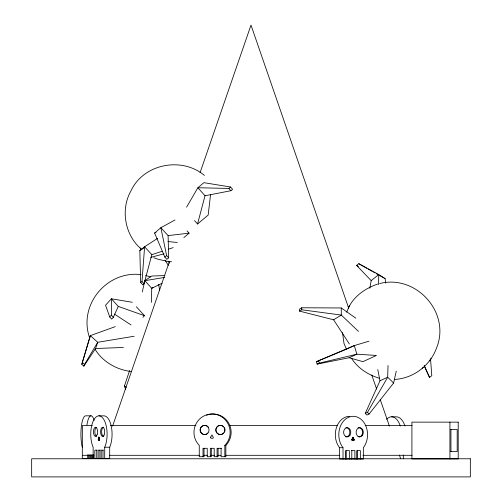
<?xml version="1.0" encoding="UTF-8"?>
<svg xmlns="http://www.w3.org/2000/svg" width="502" height="502" viewBox="0 0 502 502"><rect width="100%" height="100%" fill="white"/><g stroke="black" fill="none" stroke-linecap="round" stroke-linejoin="round"><path stroke-width="0.75" d="M151.441 302.361L151.73 288.299L144.821 280.681L151.667 276.031L164.876 275.579M378.571 284.684L378.772 274.55L358.786 263.688L356.64 265.407L371.191 280.618L369.779 288.223M388.027 365.519L387.688 377.24L367.445 412.393L365.261 413.391L366.943 415.028L369.121 414.024L393.618 383.013L396.273 371.147M144.055 283.743L151.842 254.665L144.607 246.764L139.832 250.467L140.654 282.551L142.7 284.791L144.055 283.743L142.003 281.503L144.607 246.764L157.603 238.356M210.583 194.512L208.161 215.088L197.543 223.999L194.531 220.604M142.279 291.932L144.821 280.681L164.593 277.43M98.285 439.03L98.85 436.778L99.434 439.03A0.766 0.339 -90 0 1 99.327 440.085A0.766 0.339 -90 0 1 98.863 439.852A0.778 0.345 -90 0 1 98.417 439.984A0.778 0.345 -90 0 1 98.285 439.03L98.919 437.531M197.543 223.999L205.004 195.761L197.882 187.735L203.912 182.672L230.581 187.014L232.595 189.292L230.889 190.722L205.004 195.761M134.141 336.252L97.714 342.289L95.575 348.513L83.89 366.171L81.801 364.283L90.341 335.625L115.284 326.639M81.801 364.283L90.341 335.625L97.714 342.289L84.499 364.408L83.89 366.171M125.644 389.659L124.458 386L129.579 370.551M112.58 426.154L169.381 261.58M200.085 172.619L251 25.1L348.739 308.284M348.89 307.011C354.638 295.546 365.839 288.192 377.629 284.044M346.706 312.162L349.593 305.341M351.864 439.501L352.856 437.242L354.067 439.501A0.766 0.596 -90 0 1 353.885 440.555A0.766 0.596 -90 0 1 353.057 440.317L352.881 440.317A0.778 0.609 -90 0 1 351.864 439.501L352.046 439.501A0.778 0.609 -90 0 0 353.057 440.317M352.046 439.501L353.038 437.242M365.261 413.391L379.989 380.773L377.755 369.547M113.333 317.302L118.284 306.408L111.375 298.797L105.564 305.229L109.731 316.963L111.689 319.121L113.333 317.302L111.375 315.143L111.375 298.797L132.296 302.279M394.647 379.443C413.259 378.452 430.126 365.638 436.47 348.181C451.141 312.846 416.183 274.086 379.625 283.561M210.633 437.173L211.932 434.92L213.224 437.173A0.766 0.753 -90 0 1 212.942 438.227A0.766 0.753 -90 0 1 211.907 437.989A0.778 0.766 -90 0 1 210.633 437.173L210.683 437.173M186.568 207.182L197.882 187.735L228.874 188.451L230.581 187.014M109.731 316.963L111.375 315.143M142.932 317.383L144.469 315.683L136.356 306.747M422.201 368.481L423.161 367.445M429.204 360.9L431.18 358.761M168.666 257.827L166.62 255.587L160.86 227.701L168.095 235.607L168.666 257.827L166.896 259.339L164.851 257.099L154.603 233.047L160.86 227.701L174.991 219.97M183.851 237.609L189.072 233.148L187.039 230.926M164.851 257.099L166.62 255.587M371.191 280.618L378.772 274.55L385.128 278.623L385.724 283.184M424.177 365.619L429.549 377.485L431.795 375.678L430.521 358.88M140.654 282.551L142.003 281.503M152.978 287.451L151.73 288.299L162.115 283.228M139.832 250.467L143.779 248.001M355.862 318.199L341.266 307.964L301.733 307.776L299.55 309.113L299.562 311.121L333.61 319.793L349.367 343.926M299.562 311.121L301.746 309.784L341.31 315.068L358.491 331.389M333.61 319.793L341.31 315.068L341.266 307.964M376.456 355.454L356.872 354.199L349.166 357.731L317.145 364.132L316.417 361.697L318.601 360.693L354.299 345.596L368.989 341.191M346.593 349.128L354.299 345.596L356.872 354.199L319.328 363.128L317.145 364.132M375.778 355.761L362.89 361.672L349.166 357.731M379.989 380.773L387.688 377.24L393.618 383.013M316.417 361.697L345.878 349.43M154.603 233.047L156.028 232.464M151.842 254.665L162.152 251.264M168.779 249.074L173.196 247.618M150.751 257.375L164.035 253.799M168.095 235.607L189.072 233.148M95.575 348.513L123.417 347.472M91.044 415.819L85.679 415.819A18.392 4.763 -90 0 0 81.28 427.171A18.392 4.763 -90 0 0 82.309 447.219M98.925 415.838L103.901 415.838A18.392 8.176 -90 0 1 111.457 427.196A18.392 8.176 -90 0 1 109.687 447.238L109.687 458.583L82.309 458.558L82.353 425.552L92.343 425.552M391.598 416.804L396.26 416.804A18.392 10.015 -90 0 1 404.932 425.997M110.421 425.552L195.893 425.552M229.445 425.552L337.52 425.552M365.224 425.552L412.048 425.552M450.275 429.499L457.184 429.499L457.184 451.562L450.275 451.562M99.434 439.03L99.302 437.531M352.856 437.242L354.067 439.501M98.863 439.852L99.12 439.852A0.766 0.339 -90 0 0 99.653 439.959M224.84 456.72L224.84 445.381L225.85 445.381L225.85 456.72L221.093 456.72L221.093 448.305M104.711 458.583L104.711 447.238L109.687 447.238M339.547 447.702L343.01 447.702A18.392 14.376 -90 0 1 343.01 421.693A18.392 14.376 -90 0 1 363.341 421.693A18.392 14.376 -90 0 1 363.341 447.702L363.341 459.048L339.547 459.048L339.547 447.702A18.392 14.376 -90 0 1 336.428 427.66A18.392 14.376 -90 0 1 349.712 416.302M221.438 448.305L217.077 448.305L217.077 456.72M96.968 450.162L94.834 450.162L94.834 458.583M100.268 450.162L98.135 450.162L98.135 458.583M103.33 450.162L101.203 450.162L101.203 458.583M351.419 450.627L354.883 450.627L354.883 459.048M82.353 455.308L93.899 455.308M109.455 455.308L199.809 455.308M203.724 455.308L207.64 455.308M210.758 455.308L214.655 455.308M217.768 455.308L220.88 455.308M225.555 455.308L339.829 455.308M362.915 455.308L412.048 455.308M141.112 274.613C106.619 270.371 77.754 305.392 89.789 338.329M168.013 241.562L177.281 242.485M171.602 261.793L167.586 261.385L157.866 259.189L153.863 257.739M131.355 371.499C116.916 369.936 102.571 361.823 95.054 349.229M145.555 275.466L150.663 276.941M118.284 306.408L144.469 315.683M379.525 378.32C368.349 374.988 357.957 368.349 351.569 358.409M366.724 268.288L358.786 263.688M368.085 269.053L372.177 271.35M373.538 272.115L374.906 272.881M376.268 273.646L377.629 274.412M379.675 275.56L385.128 278.623M356.64 265.407L358.441 266.556M114.4 314.089L131.041 324.926M124.458 386L126.385 387.331M204.396 175.436C182.069 156.492 143.635 163.646 131.097 190.647C120.204 209.353 124.841 235.821 141.834 249.481M140.127 248.001L140.623 248.427M82.41 362.519L84.499 364.408M367.445 412.393L369.121 414.024M228.874 188.451L230.889 190.722M165.045 260.124L168.333 265.389M168.534 261.159L169.582 263.255M424.391 365.933L429.549 377.485M346.405 349.135L343.977 343.362L342.533 332.519M371.762 375L376.625 389.088M380.209 399.466L389.42 426.154M399.397 455.063L400.678 458.772M318.601 360.693L319.328 363.128M158.701 284.414L159.68 290.576M301.733 307.776L301.746 309.784M450.947 429.499L450.947 451.562M449.924 422.138L449.924 458.922M403.344 455.007L403.344 458.784M360.361 459.048L360.361 450.627L356.897 450.627L356.897 459.048M357.173 450.627L357.173 459.048M351.789 450.627L351.789 459.048M349.348 459.048L349.348 450.627L345.884 450.627L345.884 459.048M345.991 450.627L345.991 459.048M343.01 447.702L343.01 459.048M218.094 448.305L218.094 456.72L214.203 456.72L214.203 448.305L210.3 448.305L210.3 456.72M211.317 448.305L211.317 456.72L207.238 456.72L207.238 448.305L203.009 448.305L203.009 456.72M204.019 448.305L204.019 456.72L199.263 456.72L199.263 445.381A18.392 18.085 -90 0 1 199.263 419.371A18.392 18.085 -90 0 1 224.84 419.371A18.392 18.085 -90 0 1 224.84 445.381M103.017 450.162L103.017 458.583M99.898 450.162L99.898 458.583M96.748 450.162L96.748 458.583M93.422 454.73L93.422 458.558M93.146 458.583L93.146 447.238A18.392 8.176 -90 0 1 93.146 421.228A18.392 8.176 -90 0 1 104.711 421.228A18.392 8.176 -90 0 1 104.711 447.238M92.312 454.73L92.312 458.558M91.502 454.73L91.502 458.558M90.479 454.73L90.479 458.558M89.72 454.73L89.72 458.558M88.666 454.73L88.666 458.558M87.681 454.781L87.681 458.558M345.878 427.717A4.6 3.596 -90 0 1 349.831 432.429A4.6 3.596 -90 0 1 345.665 436.828M358.064 427.848A4.6 3.596 -90 0 1 362.588 432.291A4.6 3.596 -90 0 1 358.064 436.734M353.891 439.501A0.766 0.596 -90 0 1 353.703 440.555A0.766 0.596 -90 0 1 352.881 440.317M386.59 419.264A18.392 10.015 -90 0 1 400.276 425.997M96.572 436.363A4.6 2.046 -90 0 1 94.865 432.291A4.6 2.046 -90 0 1 96.171 427.528M103.676 436.42A4.6 2.046 -90 0 1 101.63 431.827A4.6 2.046 -90 0 1 103.676 427.227M99.12 439.852A0.778 0.345 -90 0 1 98.674 439.984A0.778 0.345 -90 0 1 98.543 439.03M206.46 415.254A18.392 18.085 -90 0 1 225.85 445.381M207.452 433.697A4.6 4.524 -90 0 1 201.145 432.655A4.6 4.524 -90 0 1 202.162 426.236A4.6 4.524 -90 0 1 208.474 427.277M223.679 433.213A4.6 4.524 -90 0 1 217.284 433.213A4.6 4.524 -90 0 1 217.284 426.713A4.6 4.524 -90 0 1 223.679 426.713M224.4 427.666A4.6 4.524 -90 0 1 224.4 432.266M86.921 425.012A18.392 4.763 -90 0 1 94.181 420.387M458.207 422.138L411.916 422.138L411.916 458.922L458.207 458.922L458.207 422.138M470.336 458.772L31.664 458.772L31.664 476.9L470.336 476.9L470.336 458.772M349.982 435.196A4.6 3.596 -90 0 0 347.773 427.748A4.6 3.596 -90 0 0 343.839 433.923A4.6 3.596 -90 0 0 349.982 435.196M362.256 435.541A4.6 3.596 -90 0 0 360.643 427.848A4.6 3.596 -90 0 0 356.238 433.477A4.6 3.596 -90 0 0 362.256 435.541M97.112 434.732A4.6 2.046 -90 0 0 95.851 427.284A4.6 2.046 -90 0 0 93.617 433.458A4.6 2.046 -90 0 0 97.112 434.732M104.09 435.077A4.6 2.046 -90 0 0 103.174 427.384A4.6 2.046 -90 0 0 100.67 433.013A4.6 2.046 -90 0 0 104.09 435.077M208.035 432.868A4.6 4.524 -90 0 0 205.255 425.426A4.6 4.524 -90 0 0 200.304 431.601A4.6 4.524 -90 0 0 208.035 432.868M223.472 433.213A4.6 4.524 -90 0 0 221.445 425.527A4.6 4.524 -90 0 0 215.904 431.155A4.6 4.524 -90 0 0 223.472 433.213"/></g></svg>
